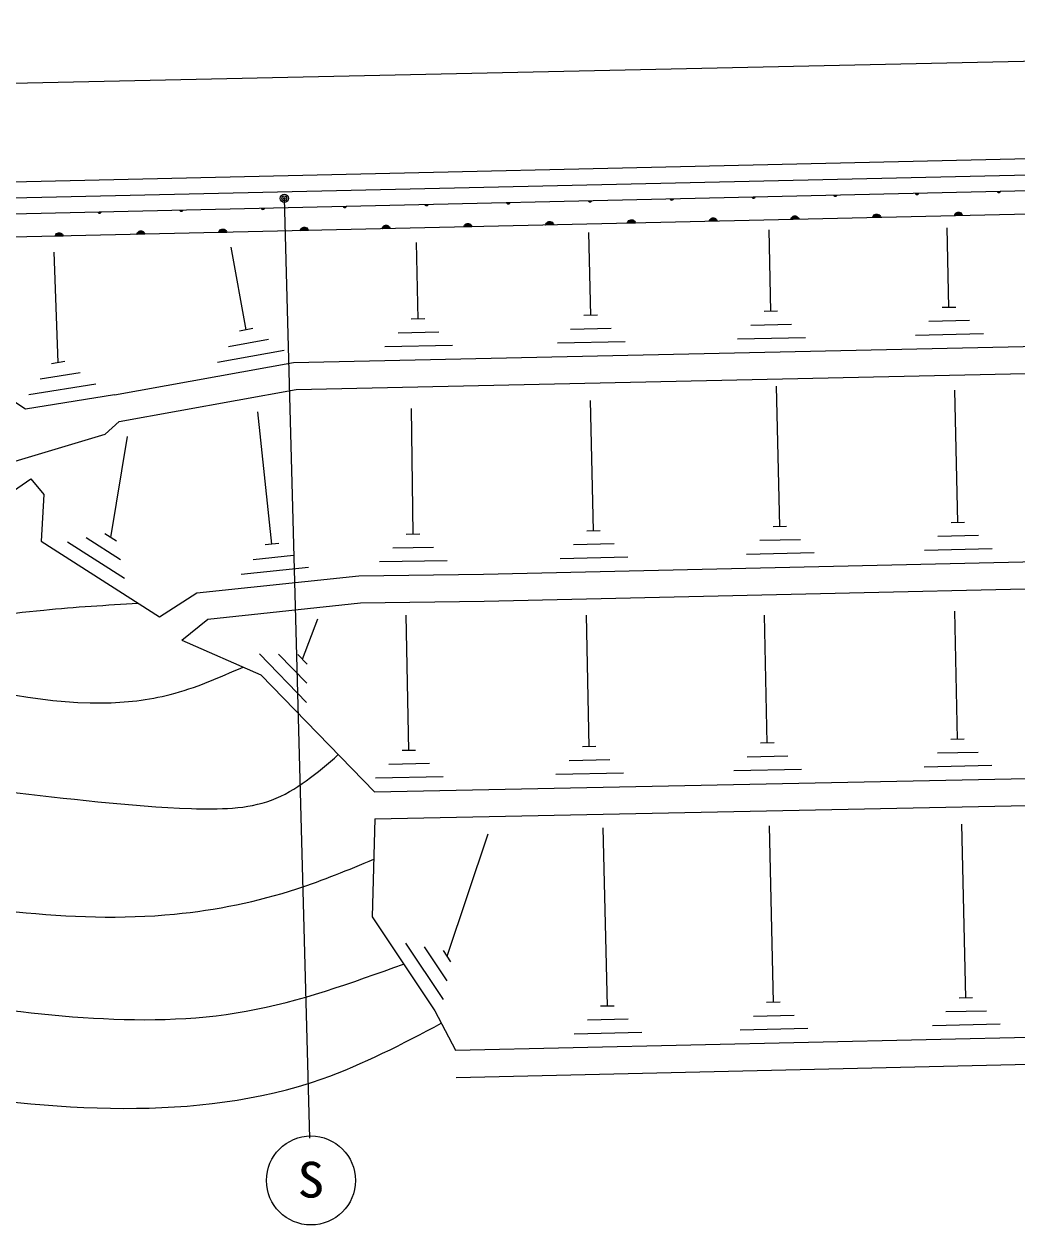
# Model space of a CAD drawing. Units: millimetres, scale not verified. Extents: x 40000 to 680000, y 20000 to 380000.
# Drawn here: x 331912 to 368566, y 241879 to 286192 of the extents above; entities that cross this region are included whole.
import ezdxf
from ezdxf.enums import TextEntityAlignment as Align

# ---------------------------------------------------------------- set-up
doc = ezdxf.new("R2010")
doc.units = ezdxf.units.MM
doc.header["$LTSCALE"] = 1000
doc.layers.add('M-BGD', color=7, linetype='Continuous', lineweight=25)
doc.styles.add('ＭＳ ゴシック', font='')
doc.styles.get('ＭＳ ゴシック').set_extended_font_data('MS Gothic')

msp = doc.modelspace()

# ---------------------------------------------------------------- linework, layer by layer
at = {"layer": 'M-BGD'}
for p, q in [((176425, 276830), (514968, 284569)), ((176438, 276230), (514977, 283969)), ((514156, 283350), (321397, 278944)), ((512773, 282468), (322646, 278122)), ((341521, 279759), (342456, 245077)), ((352852, 279655), (352760, 279653)), ((352764, 279645), (352848, 279647)), ((352842, 279639), (352770, 279637)), ((352778, 279629), (352834, 279631)), ((352823, 279624), (352791, 279624)), ((355870, 279724), (355778, 279722)), ((355782, 279714), (355866, 279716)), ((355860, 279708), (355788, 279706)), ((355796, 279698), (355852, 279700)), ((355840, 279693), (355808, 279693)), ((358888, 279793), (358796, 279791)), ((358800, 279783), (358884, 279785)), ((358878, 279777), (358806, 279775)), ((358814, 279767), (358870, 279768)), ((358858, 279762), (358826, 279761)), ((361906, 279862), (361814, 279860)), ((361818, 279852), (361902, 279854)), ((361896, 279846), (361824, 279844)), ((361832, 279836), (361888, 279837)), ((361876, 279831), (361844, 279830)), ((364923, 279931), (364831, 279929)), ((364836, 279921), (364920, 279923)), ((364914, 279915), (364842, 279913)), ((364850, 279905), (364906, 279906)), ((364894, 279900), (364862, 279899)), ((367941, 280000), (367849, 279998)), ((367854, 279990), (367937, 279992)), ((367932, 279984), (367860, 279982)), ((367868, 279974), (367924, 279975)), ((367912, 279969), (367880, 279968)), ((334745, 279241), (334653, 279239)), ((334657, 279231), (334741, 279233)), ((334735, 279225), (334663, 279223)), ((334671, 279215), (334727, 279217)), ((334715, 279210), (334683, 279210)), ((337762, 279310), (337670, 279308)), ((337675, 279300), (337759, 279302)), ((337753, 279294), (337681, 279292)), ((337689, 279284), (337745, 279286)), ((337733, 279279), (337701, 279279)), ((340780, 279379), (340688, 279377)), ((340693, 279369), (340777, 279371)), ((340771, 279363), (340699, 279361)), ((340707, 279353), (340763, 279355)), ((340751, 279348), (340719, 279348)), ((343798, 279448), (343706, 279446)), ((343710, 279438), (343794, 279440)), ((343789, 279432), (343717, 279430)), ((343725, 279422), (343781, 279424)), ((343769, 279417), (343737, 279417)), ((346816, 279517), (346724, 279515)), ((346728, 279507), (346812, 279509)), ((346806, 279501), (346734, 279499)), ((346743, 279491), (346799, 279493)), ((346787, 279486), (346755, 279486)), ((349834, 279586), (349742, 279584)), ((349746, 279576), (349830, 279578)), ((349824, 279570), (349752, 279568)), ((349761, 279560), (349817, 279562)), ((349805, 279555), (349773, 279555)), ((366530, 279179), (366278, 279174)), ((366296, 279192), (366512, 279197)), ((366494, 279215), (366314, 279210)), ((366343, 279229), (366463, 279232)), ((345368, 278732), (345188, 278728)), ((345218, 278746), (345338, 278749)), ((348436, 278730), (348160, 278723)), ((348166, 278742), (348429, 278748)), ((348423, 278765), (348171, 278760)), ((348189, 278778), (348405, 278783)), ((348386, 278801), (348206, 278797)), ((348236, 278815), (348356, 278818)), ((351454, 278799), (351178, 278792)), ((351183, 278811), (351447, 278817)), ((351441, 278834), (351189, 278829)), ((351207, 278847), (351423, 278852)), ((351404, 278870), (351224, 278866)), ((351254, 278884), (351374, 278887)), ((354472, 278868), (354196, 278861)), ((354201, 278880), (354465, 278886)), ((354459, 278903), (354207, 278898)), ((354224, 278916), (354440, 278921)), ((354422, 278939), (354242, 278935)), ((354272, 278953), (354392, 278956)), ((357490, 278937), (357214, 278930)), ((357219, 278949), (357483, 278955)), ((357477, 278972), (357225, 278967)), ((357242, 278985), (357458, 278990)), ((357440, 279008), (357260, 279003)), ((357290, 279022), (357409, 279025)), ((360507, 279006), (360231, 278999)), ((360237, 279018), (360501, 279024)), ((360495, 279041), (360243, 279036)), ((360260, 279054), (360476, 279059)), ((360458, 279077), (360278, 279072)), ((360307, 279091), (360427, 279094)), ((363525, 279075), (363249, 279068)), ((363255, 279087), (363519, 279093)), ((363512, 279110), (363261, 279105)), ((363278, 279123), (363494, 279128)), ((363476, 279146), (363296, 279141)), ((363325, 279160), (363445, 279163)), ((366543, 279144), (366267, 279137)), ((366273, 279156), (366537, 279162)), ((333346, 278385), (333071, 278379)), ((333076, 278397), (333340, 278403)), ((333334, 278421), (333082, 278415)), ((333099, 278433), (333315, 278438)), ((333297, 278456), (333117, 278452)), ((333146, 278470), (333266, 278473)), ((336364, 278454), (336088, 278448)), ((336094, 278466), (336358, 278472)), ((336352, 278490), (336100, 278484)), ((336117, 278502), (336333, 278507)), ((336315, 278525), (336135, 278521)), ((336164, 278539), (336284, 278542)), ((339382, 278523), (339106, 278516)), ((339112, 278535), (339376, 278541)), ((339369, 278559), (339117, 278553)), ((339135, 278571), (339351, 278576)), ((339333, 278594), (339153, 278590)), ((339182, 278608), (339302, 278611)), ((342400, 278592), (342124, 278585)), ((342130, 278604), (342394, 278610)), ((342387, 278627), (342135, 278622)), ((342153, 278640), (342369, 278645)), ((342350, 278663), (342171, 278659)), ((342200, 278677), (342320, 278680)), ((345418, 278661), (345142, 278654)), ((345148, 278673), (345412, 278679)), ((345405, 278696), (345153, 278691)), ((345171, 278709), (345387, 278714)), ((352830, 275442), (352763, 278498)), ((359482, 275588), (359416, 278596)), ((366053, 275732), (365989, 278667)), ((340110, 274910), (339559, 277961)), ((346459, 275302), (346397, 278134)), ((333170, 273697), (333023, 277772)), ((366303, 275737), (365803, 275727)), ((346709, 275308), (346209, 275297)), ((353080, 275447), (352580, 275437)), ((359732, 275593), (359232, 275582)), ((366814, 275249), (365314, 275216)), ((340356, 274954), (339864, 274865)), ((347220, 274819), (345720, 274786)), ((353591, 274959), (352091, 274926)), ((360243, 275104), (358743, 275072)), ((367325, 274760), (364825, 274705)), ((340936, 274551), (339460, 274284)), ((347730, 274330), (345231, 274275)), ((354102, 274470), (351602, 274415)), ((360754, 274616), (358255, 274561)), ((341517, 274148), (339057, 273703)), ((333417, 273736), (332923, 273658)), ((333989, 273321), (332508, 273085)), ((334562, 272905), (332093, 272513)), ((359810, 267647), (359692, 272835)), ((366384, 267797), (366272, 272679)), ((352932, 267490), (352822, 272298)), ((341064, 267004), (340545, 271887)), ((346273, 267363), (346212, 272003)), ((334910, 271064), (335428, 271524)), ((335111, 267249), (335737, 270969)), ((360060, 267653), (359560, 267642)), ((366634, 267803), (366134, 267792)), ((335474, 266424), (334209, 267231)), ((335321, 267114), (334900, 267383)), ((346523, 267366), (346023, 267360)), ((353182, 267496), (352682, 267485)), ((367145, 267314), (365645, 267280)), ((335626, 265734), (333519, 267079)), ((341313, 267030), (340816, 266977)), ((347030, 266873), (345530, 266853)), ((353693, 267007), (352194, 266973)), ((360571, 267164), (359072, 267130)), ((367656, 266826), (365157, 266769)), ((341863, 266586), (340371, 266427)), ((347536, 266380), (345036, 266347)), ((354205, 266519), (351705, 266462)), ((361082, 266676), (358583, 266619)), ((342413, 266142), (339927, 265877)), ((342189, 262754), (342764, 264240)), ((346118, 259387), (346015, 264375)), ((352775, 259524), (352675, 264378)), ((359348, 259658), (359251, 264377)), ((366371, 259802), (366274, 264529)), ((342342, 261160), (340601, 262954)), ((342352, 261867), (341308, 262944)), ((342363, 262574), (342015, 262933)), ((344847, 257861), (467712, 260380)), ((366621, 259808), (366121, 259797)), ((344867, 256861), (467732, 259380)), ((346368, 259392), (345868, 259382)), ((353025, 259529), (352525, 259519)), ((359598, 259664), (359098, 259653)), ((367131, 259318), (365631, 259287)), ((346878, 258903), (345378, 258872)), ((353535, 259039), (352035, 259008)), ((360108, 259174), (358608, 259143)), ((367641, 258828), (365142, 258777)), ((347388, 258413), (344888, 258362)), ((354045, 258550), (351545, 258498)), ((360618, 258684), (358119, 258633)), ((359576, 250094), (359426, 256613)), ((366676, 250256), (366529, 256674)), ((347534, 251795), (349044, 256315)), ((353447, 249954), (353296, 256538)), ((347395, 250200), (346008, 252280)), ((347534, 250893), (346701, 252141)), ((347672, 251586), (347395, 252003)), ((347845, 248325), (457928, 250844)), ((353697, 249959), (353197, 249948)), ((359826, 250100), (359326, 250088)), ((366926, 250262), (366426, 250251)), ((347868, 247325), (457951, 249844)), ((360337, 249611), (358837, 249577)), ((367437, 249774), (365938, 249739)), ((354208, 249471), (352708, 249437)), ((360848, 249123), (358349, 249066)), ((367949, 249285), (365449, 249228)), ((354719, 248983), (352220, 248925))]:
    msp.add_line(p, q, dxfattribs=at)
for points in [[(175131, 280617), (270369, 282687), (369934, 284852), (469308, 287013), (537870, 288503)], [(335250, 272508), (331971, 271987), (321397, 278944)], [(335250, 272508), (341858, 273701), (492835, 277012)], [(335428, 271524), (341959, 272703), (492857, 276013)], [(180406, 268851), (249568, 270500), (262976, 269247), (271917, 270876), (295770, 271690), (309679, 271878), (315192, 271502), (318764, 269936), (324008, 269811), (331589, 270061), (334910, 271064)], [(322324, 262605), (332158, 269413), (332638, 268837), (332542, 267109), (336910, 264321)], [(336910, 264321), (338296, 265201), (344274, 265837), (348874, 265897), (482889, 268956)], [(337737, 263458), (338697, 264238), (344334, 264837), (348892, 264897), (482728, 267952)], [(337737, 263458), (340660, 262175), (344847, 257861)], [(344867, 256861), (344764, 253245), (347074, 249779), (347845, 248325)]]:
    msp.add_lwpolyline(points, dxfattribs=at)
for points in [[(352856, 279663), (352852, 279651), (352846, 279641), (352836, 279631), (352827, 279624), (352815, 279620), (352799, 279620), (352787, 279623), (352776, 279629), (352766, 279639), (352760, 279649), (352756, 279661)], [(355874, 279732), (355870, 279720), (355864, 279710), (355854, 279700), (355844, 279693), (355833, 279689), (355817, 279689), (355804, 279692), (355794, 279698), (355784, 279708), (355778, 279718), (355774, 279730)], [(358891, 279801), (358888, 279789), (358882, 279779), (358872, 279769), (358862, 279762), (358850, 279758), (358834, 279758), (358822, 279761), (358812, 279767), (358802, 279777), (358796, 279787), (358791, 279799)], [(361909, 279870), (361906, 279858), (361900, 279848), (361890, 279838), (361880, 279831), (361868, 279827), (361852, 279827), (361840, 279830), (361830, 279836), (361820, 279846), (361814, 279856), (361809, 279868)], [(364927, 279939), (364924, 279927), (364918, 279917), (364908, 279907), (364898, 279900), (364886, 279896), (364870, 279896), (364858, 279899), (364848, 279905), (364838, 279915), (364832, 279925), (364827, 279937)], [(367945, 280008), (367941, 279996), (367936, 279986), (367926, 279976), (367916, 279969), (367904, 279965), (367888, 279965), (367876, 279968), (367866, 279974), (367856, 279984), (367849, 279994), (367845, 280006)], [(334748, 279249), (334745, 279237), (334739, 279227), (334729, 279217), (334719, 279210), (334707, 279206), (334691, 279206), (334679, 279209), (334669, 279215), (334659, 279225), (334653, 279235), (334648, 279247)], [(337766, 279318), (337763, 279306), (337757, 279296), (337747, 279286), (337737, 279279), (337725, 279275), (337709, 279275), (337697, 279278), (337687, 279284), (337677, 279294), (337671, 279304), (337666, 279316)], [(340784, 279387), (340780, 279375), (340775, 279365), (340765, 279355), (340755, 279348), (340743, 279344), (340727, 279344), (340715, 279347), (340705, 279353), (340695, 279363), (340688, 279373), (340684, 279385)], [(343802, 279456), (343798, 279444), (343793, 279434), (343783, 279424), (343773, 279417), (343761, 279413), (343745, 279413), (343733, 279416), (343723, 279422), (343713, 279432), (343706, 279442), (343702, 279454)], [(346820, 279525), (346816, 279513), (346810, 279503), (346801, 279493), (346791, 279486), (346779, 279482), (346763, 279482), (346751, 279485), (346741, 279491), (346730, 279501), (346724, 279511), (346720, 279523)], [(349838, 279594), (349834, 279582), (349828, 279572), (349819, 279562), (349809, 279555), (349797, 279551), (349781, 279551), (349769, 279554), (349759, 279560), (349748, 279570), (349742, 279580), (349738, 279592)], [(363238, 279050), (363249, 279086), (363266, 279117), (363296, 279147), (363325, 279166), (363361, 279179), (363409, 279180), (363445, 279169), (363476, 279152), (363506, 279122), (363525, 279093), (363538, 279057)], [(366256, 279119), (366267, 279155), (366284, 279186), (366313, 279216), (366343, 279235), (366379, 279248), (366427, 279249), (366463, 279238), (366493, 279221), (366524, 279191), (366543, 279162), (366556, 279126)], [(345130, 278636), (345142, 278672), (345159, 278703), (345188, 278734), (345218, 278752), (345254, 278765), (345302, 278766), (345338, 278755), (345368, 278738), (345399, 278708), (345418, 278679), (345430, 278643)], [(348148, 278705), (348160, 278741), (348177, 278772), (348206, 278803), (348236, 278821), (348271, 278834), (348319, 278835), (348356, 278824), (348386, 278807), (348417, 278777), (348435, 278748), (348448, 278712)], [(351166, 278774), (351177, 278810), (351195, 278841), (351224, 278872), (351254, 278890), (351289, 278903), (351337, 278904), (351374, 278893), (351404, 278876), (351435, 278846), (351453, 278817), (351466, 278781)], [(354184, 278843), (354195, 278879), (354213, 278910), (354242, 278941), (354271, 278959), (354307, 278972), (354355, 278973), (354391, 278962), (354422, 278945), (354453, 278915), (354471, 278886), (354484, 278850)], [(357202, 278912), (357213, 278948), (357230, 278979), (357260, 279009), (357289, 279028), (357325, 279041), (357373, 279042), (357409, 279031), (357440, 279014), (357470, 278984), (357489, 278955), (357502, 278919)], [(360220, 278981), (360231, 279017), (360248, 279048), (360278, 279078), (360307, 279097), (360343, 279110), (360391, 279111), (360427, 279100), (360458, 279083), (360488, 279053), (360507, 279024), (360520, 278988)], [(333059, 278360), (333070, 278397), (333087, 278427), (333117, 278458), (333146, 278476), (333182, 278489), (333230, 278490), (333266, 278479), (333297, 278462), (333327, 278432), (333346, 278403), (333359, 278367)], [(336077, 278429), (336088, 278465), (336105, 278496), (336135, 278527), (336164, 278545), (336200, 278558), (336248, 278559), (336284, 278548), (336315, 278531), (336345, 278501), (336364, 278472), (336377, 278436)], [(339095, 278498), (339106, 278534), (339123, 278565), (339152, 278596), (339182, 278614), (339218, 278627), (339266, 278628), (339302, 278617), (339332, 278600), (339363, 278570), (339382, 278541), (339395, 278505)], [(342113, 278567), (342124, 278603), (342141, 278634), (342170, 278665), (342200, 278683), (342236, 278696), (342284, 278697), (342320, 278686), (342350, 278669), (342381, 278639), (342400, 278610), (342413, 278574)]]:
    msp.add_lwpolyline(points, close=True, dxfattribs=at)
for centre, radius in [((341521, 279759), 150), ((341521, 279759), 90), ((341521, 279759), 30), ((342504, 243521), 1642)]:
    msp.add_circle(centre, radius, dxfattribs=at)
for points, knots in [([(325905, 265084), (326741, 264809), (327577, 264534), (328431, 264415), (329807, 264221), (331230, 264431), (332638, 264570), (333808, 264686), (334967, 264753), (336127, 264821)], [0, 0, 0, 0, 1, 1, 1, 2, 2, 2, 3, 3, 3, 3]), ([(322737, 262891), (324326, 262705), (325915, 262519), (327496, 262233), (329932, 261791), (332349, 261110), (334820, 261142), (335658, 261153), (336503, 261246), (337313, 261454), (338238, 261691), (339117, 262079), (339996, 262466)], [0, 0, 0, 0, 1, 1, 1, 2, 2, 2, 3, 3, 3, 4, 4, 4, 4]), ([(320037, 258744), (323789, 258505), (327542, 258266), (331236, 257870), (333500, 257627), (335741, 257325), (338092, 257246), (339109, 257212), (340146, 257220), (341053, 257558), (341960, 257896), (342736, 258566), (343513, 259235)], [0, 0, 0, 0, 1, 1, 1, 2, 2, 2, 3, 3, 3, 4, 4, 4, 4]), ([(317813, 255593), (320462, 255161), (323111, 254729), (325782, 254286), (329659, 253642), (333581, 252974), (337469, 253351), (338999, 253499), (340524, 253809), (341988, 254286), (342951, 254599), (343888, 254985), (344825, 255371)], [0, 0, 0, 0, 1, 1, 1, 2, 2, 2, 3, 3, 3, 4, 4, 4, 4]), ([(313596, 251736), (318359, 251296), (323122, 250857), (327963, 250234), (332040, 249710), (336172, 249056), (340118, 249767), (342084, 250121), (344003, 250814), (345923, 251507)], [0, 0, 0, 0, 1, 1, 1, 2, 2, 2, 3, 3, 3, 3]), ([(308447, 248425), (312316, 248440), (316186, 248455), (320016, 248052), (325210, 247507), (330332, 246195), (335599, 246182), (338084, 246177), (340601, 246460), (342923, 247273), (344443, 247806), (345879, 248565), (347316, 249324)], [0, 0, 0, 0, 1, 1, 1, 2, 2, 2, 3, 3, 3, 4, 4, 4, 4])]:
    msp.add_open_spline(points, degree=3, knots=knots, dxfattribs=at)

# ---------------------------------------------------------------- texts
at = {"layer": 'M-BGD', "style": 'ＭＳ ゴシック', "width": 1.1}
msp.add_text('S', height=1320, dxfattribs=at).set_placement((342009, 242495), align=Align.BOTTOM_LEFT)

doc.saveas('drawing.dxf')
